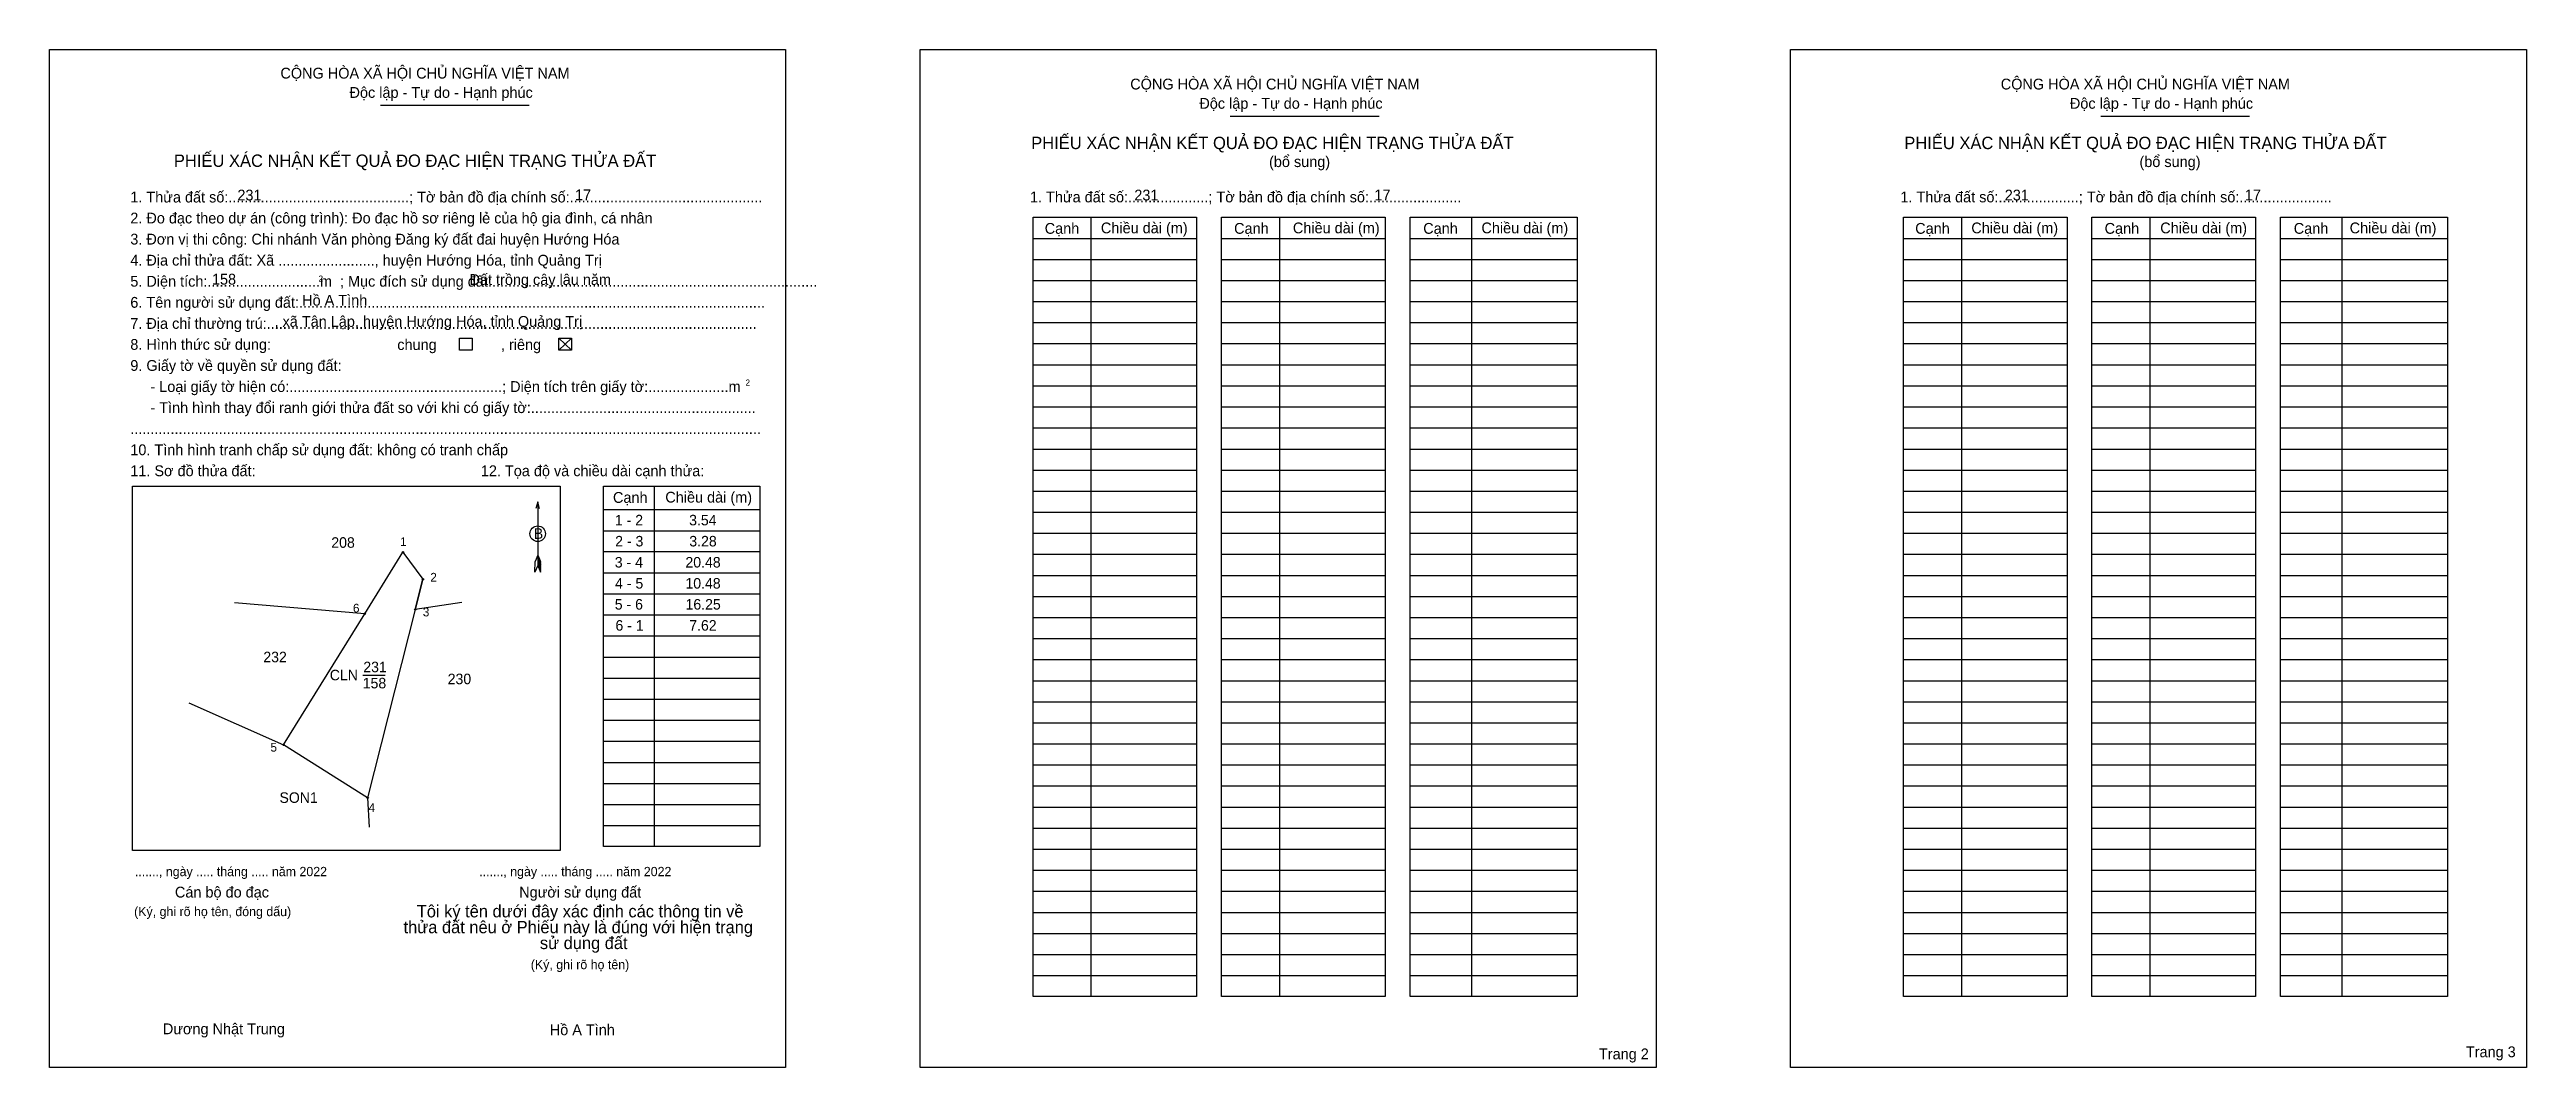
# Model space of a CAD drawing. Extents: x 545285 to 545546, y 1836724 to 1836832.
import ezdxf

# ---------------------------------------------------------------- set-up
doc = ezdxf.new("R2010")
doc.units = 0
for name, color, linetype in [('Level 1', 7, 'Continuous'), ('Level 10', 7, 'Continuous'), ('Level 11', 7, 'Continuous'), ('Level 13', 7, 'Continuous'), ('Level 2', 7, 'Continuous'), ('Level 25', 7, 'Continuous'), ('Level 48', 7, 'Continuous'), ('Level 50', 7, 'Continuous'), ('Level 52', 7, 'Continuous'), ('Level 55', 7, 'Continuous'), ('Level 6', 7, 'Continuous'), ('Level 9', 7, 'Continuous')]:
    doc.layers.add(name, color=color, linetype=linetype)

msp = doc.modelspace()

# ---------------------------------------------------------------- linework, layer by layer
at = {"layer": 'Level 1'}
for p, q in [((545284.95, 1836831.62), (545284.95, 1836831.62)), ((545376.64, 1836831.62), (545376.64, 1836831.62)), ((545319.81, 1836825.75), (545335.48, 1836825.75)), ((545409.32, 1836824.6), (545424.99, 1836824.6)), ((545501, 1836824.6), (545516.68, 1836824.6)), ((545394.64, 1836813.95), (545394.64, 1836731.87)), ((545414.5, 1836813.95), (545414.5, 1836731.87)), ((545434.73, 1836813.95), (545434.73, 1836731.87)), ((545486.32, 1836813.95), (545486.32, 1836731.87)), ((545506.18, 1836813.95), (545506.18, 1836731.87)), ((545526.41, 1836813.95), (545526.41, 1836731.87)), ((545388.54, 1836811.73), (545405.77, 1836811.73)), ((545408.4, 1836811.73), (545425.63, 1836811.73)), ((545428.26, 1836811.73), (545445.86, 1836811.73)), ((545480.22, 1836811.73), (545497.45, 1836811.73)), ((545500.08, 1836811.73), (545517.31, 1836811.73)), ((545519.94, 1836811.73), (545537.54, 1836811.73)), ((545388.54, 1836809.51), (545405.77, 1836809.51)), ((545408.4, 1836809.51), (545425.63, 1836809.51)), ((545428.26, 1836809.51), (545445.86, 1836809.51)), ((545480.22, 1836809.51), (545497.45, 1836809.51)), ((545500.08, 1836809.51), (545517.31, 1836809.51)), ((545519.94, 1836809.51), (545537.54, 1836809.51)), ((545388.54, 1836807.29), (545405.77, 1836807.29)), ((545408.4, 1836807.29), (545425.63, 1836807.29)), ((545428.26, 1836807.29), (545445.86, 1836807.29)), ((545480.22, 1836807.29), (545497.45, 1836807.29)), ((545500.08, 1836807.29), (545517.31, 1836807.29)), ((545519.94, 1836807.29), (545537.54, 1836807.29)), ((545388.54, 1836805.07), (545405.77, 1836805.07)), ((545388.54, 1836802.85), (545405.77, 1836802.85)), ((545408.4, 1836805.07), (545425.63, 1836805.07)), ((545408.4, 1836802.85), (545425.63, 1836802.85)), ((545428.26, 1836805.07), (545445.86, 1836805.07)), ((545428.26, 1836802.85), (545445.86, 1836802.85)), ((545480.22, 1836805.07), (545497.45, 1836805.07)), ((545480.22, 1836802.85), (545497.45, 1836802.85)), ((545500.08, 1836805.07), (545517.31, 1836805.07)), ((545500.08, 1836802.85), (545517.31, 1836802.85)), ((545519.94, 1836805.07), (545537.54, 1836805.07)), ((545519.94, 1836802.85), (545537.54, 1836802.85)), ((545338.59, 1836801.21), (545339.93, 1836799.97)), ((545338.59, 1836799.97), (545339.93, 1836801.21)), ((545388.54, 1836800.64), (545405.77, 1836800.64)), ((545408.4, 1836800.64), (545425.63, 1836800.64)), ((545428.26, 1836800.64), (545445.86, 1836800.64)), ((545480.22, 1836800.64), (545497.45, 1836800.64)), ((545500.08, 1836800.64), (545517.31, 1836800.64)), ((545519.94, 1836800.64), (545537.54, 1836800.64)), ((545388.54, 1836798.42), (545405.77, 1836798.42)), ((545408.4, 1836798.42), (545425.63, 1836798.42)), ((545428.26, 1836798.42), (545445.86, 1836798.42)), ((545480.22, 1836798.42), (545497.45, 1836798.42)), ((545500.08, 1836798.42), (545517.31, 1836798.42)), ((545519.94, 1836798.42), (545537.54, 1836798.42)), ((545388.54, 1836796.2), (545405.77, 1836796.2)), ((545408.4, 1836796.2), (545425.63, 1836796.2)), ((545428.26, 1836796.2), (545445.86, 1836796.2)), ((545480.22, 1836796.2), (545497.45, 1836796.2)), ((545500.08, 1836796.2), (545517.31, 1836796.2)), ((545519.94, 1836796.2), (545537.54, 1836796.2)), ((545388.54, 1836793.98), (545405.77, 1836793.98)), ((545408.4, 1836793.98), (545425.63, 1836793.98)), ((545428.26, 1836793.98), (545445.86, 1836793.98)), ((545480.22, 1836793.98), (545497.45, 1836793.98)), ((545500.08, 1836793.98), (545517.31, 1836793.98)), ((545519.94, 1836793.98), (545537.54, 1836793.98)), ((545388.54, 1836791.76), (545405.77, 1836791.76)), ((545408.4, 1836791.76), (545425.63, 1836791.76)), ((545428.26, 1836791.76), (545445.86, 1836791.76)), ((545480.22, 1836791.76), (545497.45, 1836791.76)), ((545500.08, 1836791.76), (545517.31, 1836791.76)), ((545519.94, 1836791.76), (545537.54, 1836791.76)), ((545388.54, 1836789.54), (545405.77, 1836789.54)), ((545388.54, 1836787.33), (545405.77, 1836787.33)), ((545408.4, 1836789.54), (545425.63, 1836789.54)), ((545408.4, 1836787.33), (545425.63, 1836787.33)), ((545428.26, 1836789.54), (545445.86, 1836789.54)), ((545428.26, 1836787.33), (545445.86, 1836787.33)), ((545480.22, 1836789.54), (545497.45, 1836789.54)), ((545480.22, 1836787.33), (545497.45, 1836787.33)), ((545500.08, 1836789.54), (545517.31, 1836789.54)), ((545500.08, 1836787.33), (545517.31, 1836787.33)), ((545519.94, 1836789.54), (545537.54, 1836789.54)), ((545519.94, 1836787.33), (545537.54, 1836787.33)), ((545293.68, 1836785.63), (545293.68, 1836785.63)), ((545348.62, 1836785.64), (545348.62, 1836747.67)), ((545388.54, 1836785.11), (545405.77, 1836785.11)), ((545408.4, 1836785.11), (545425.63, 1836785.11)), ((545428.26, 1836785.11), (545445.86, 1836785.11)), ((545480.22, 1836785.11), (545497.45, 1836785.11)), ((545500.08, 1836785.11), (545517.31, 1836785.11)), ((545519.94, 1836785.11), (545537.54, 1836785.11)), ((545336.37, 1836783.97), (545336.37, 1836777.26)), ((545343.3, 1836783.16), (545359.75, 1836783.16)), ((545388.54, 1836782.89), (545405.77, 1836782.89)), ((545408.4, 1836782.89), (545425.63, 1836782.89)), ((545428.26, 1836782.89), (545445.86, 1836782.89)), ((545480.22, 1836782.89), (545497.45, 1836782.89)), ((545500.08, 1836782.89), (545517.31, 1836782.89)), ((545519.94, 1836782.89), (545537.54, 1836782.89)), ((545343.3, 1836780.94), (545359.75, 1836780.94)), ((545388.54, 1836780.67), (545405.77, 1836780.67)), ((545408.4, 1836780.67), (545425.63, 1836780.67)), ((545428.26, 1836780.67), (545445.86, 1836780.67)), ((545480.22, 1836780.67), (545497.45, 1836780.67)), ((545500.08, 1836780.67), (545517.31, 1836780.67)), ((545519.94, 1836780.67), (545537.54, 1836780.67)), ((545336.07, 1836776.58), (545336.09, 1836777.68)), ((545336.37, 1836777.26), (545336.07, 1836776.58)), ((545336.37, 1836778.37), (545336.09, 1836777.68)), ((545336.37, 1836778.37), (545336.65, 1836777.68)), ((545336.37, 1836778.27), (545336.65, 1836777.59)), ((545336.37, 1836778.18), (545336.65, 1836777.49)), ((545336.37, 1836778.08), (545336.66, 1836777.39)), ((545336.37, 1836777.98), (545336.66, 1836777.29)), ((545336.37, 1836777.88), (545336.66, 1836777.19)), ((545336.37, 1836777.79), (545336.66, 1836777.09)), ((545336.37, 1836777.69), (545336.66, 1836776.99)), ((545336.37, 1836777.6), (545336.66, 1836776.89)), ((545336.37, 1836777.5), (545336.66, 1836776.79)), ((545336.37, 1836777.4), (545336.66, 1836776.69)), ((545336.37, 1836777.26), (545336.66, 1836776.58)), ((545336.66, 1836776.58), (545336.65, 1836777.68)), ((545343.3, 1836778.73), (545359.75, 1836778.73)), ((545343.3, 1836776.51), (545359.75, 1836776.51)), ((545388.54, 1836778.45), (545405.77, 1836778.45)), ((545408.4, 1836778.45), (545425.63, 1836778.45)), ((545428.26, 1836778.45), (545445.86, 1836778.45)), ((545480.22, 1836778.45), (545497.45, 1836778.45)), ((545500.08, 1836778.45), (545517.31, 1836778.45)), ((545519.94, 1836778.45), (545537.54, 1836778.45)), ((545343.3, 1836774.29), (545359.75, 1836774.29)), ((545388.54, 1836776.23), (545405.77, 1836776.23)), ((545388.54, 1836774.02), (545405.77, 1836774.02)), ((545408.4, 1836776.23), (545425.63, 1836776.23)), ((545408.4, 1836774.02), (545425.63, 1836774.02)), ((545428.26, 1836776.23), (545445.86, 1836776.23)), ((545428.26, 1836774.02), (545445.86, 1836774.02)), ((545480.22, 1836776.23), (545497.45, 1836776.23)), ((545480.22, 1836774.02), (545497.45, 1836774.02)), ((545500.08, 1836776.23), (545517.31, 1836776.23)), ((545500.08, 1836774.02), (545517.31, 1836774.02)), ((545519.94, 1836776.23), (545537.54, 1836776.23)), ((545519.94, 1836774.02), (545537.54, 1836774.02)), ((545343.3, 1836772.07), (545359.75, 1836772.07)), ((545388.54, 1836771.8), (545405.77, 1836771.8)), ((545408.4, 1836771.8), (545425.63, 1836771.8)), ((545428.26, 1836771.8), (545445.86, 1836771.8)), ((545480.22, 1836771.8), (545497.45, 1836771.8)), ((545500.08, 1836771.8), (545517.31, 1836771.8)), ((545519.94, 1836771.8), (545537.54, 1836771.8)), ((545343.3, 1836769.85), (545359.75, 1836769.85)), ((545388.54, 1836769.58), (545405.77, 1836769.58)), ((545408.4, 1836769.58), (545425.63, 1836769.58)), ((545428.26, 1836769.58), (545445.86, 1836769.58)), ((545480.22, 1836769.58), (545497.45, 1836769.58)), ((545500.08, 1836769.58), (545517.31, 1836769.58)), ((545519.94, 1836769.58), (545537.54, 1836769.58)), ((545343.3, 1836767.63), (545359.75, 1836767.63)), ((545388.54, 1836767.36), (545405.77, 1836767.36)), ((545408.4, 1836767.36), (545425.63, 1836767.36)), ((545428.26, 1836767.36), (545445.86, 1836767.36)), ((545480.22, 1836767.36), (545497.45, 1836767.36)), ((545500.08, 1836767.36), (545517.31, 1836767.36)), ((545519.94, 1836767.36), (545537.54, 1836767.36)), ((545343.3, 1836765.42), (545359.75, 1836765.42)), ((545388.54, 1836765.14), (545405.77, 1836765.14)), ((545408.4, 1836765.14), (545425.63, 1836765.14)), ((545428.26, 1836765.14), (545445.86, 1836765.14)), ((545480.22, 1836765.14), (545497.45, 1836765.14)), ((545500.08, 1836765.14), (545517.31, 1836765.14)), ((545519.94, 1836765.14), (545537.54, 1836765.14)), ((545343.3, 1836763.2), (545359.75, 1836763.2)), ((545343.3, 1836760.98), (545359.75, 1836760.98)), ((545388.54, 1836762.93), (545405.77, 1836762.93)), ((545408.4, 1836762.93), (545425.63, 1836762.93)), ((545428.26, 1836762.93), (545445.86, 1836762.93)), ((545480.22, 1836762.93), (545497.45, 1836762.93)), ((545500.08, 1836762.93), (545517.31, 1836762.93)), ((545519.94, 1836762.93), (545537.54, 1836762.93)), ((545343.3, 1836758.76), (545359.75, 1836758.76)), ((545388.54, 1836760.71), (545405.77, 1836760.71)), ((545388.54, 1836758.49), (545405.77, 1836758.49)), ((545408.4, 1836760.71), (545425.63, 1836760.71)), ((545408.4, 1836758.49), (545425.63, 1836758.49)), ((545428.26, 1836760.71), (545445.86, 1836760.71)), ((545428.26, 1836758.49), (545445.86, 1836758.49)), ((545480.22, 1836760.71), (545497.45, 1836760.71)), ((545480.22, 1836758.49), (545497.45, 1836758.49)), ((545500.08, 1836760.71), (545517.31, 1836760.71)), ((545500.08, 1836758.49), (545517.31, 1836758.49)), ((545519.94, 1836760.71), (545537.54, 1836760.71)), ((545519.94, 1836758.49), (545537.54, 1836758.49)), ((545343.3, 1836756.54), (545359.75, 1836756.54)), ((545388.54, 1836756.27), (545405.77, 1836756.27)), ((545408.4, 1836756.27), (545425.63, 1836756.27)), ((545428.26, 1836756.27), (545445.86, 1836756.27)), ((545480.22, 1836756.27), (545497.45, 1836756.27)), ((545500.08, 1836756.27), (545517.31, 1836756.27)), ((545519.94, 1836756.27), (545537.54, 1836756.27)), ((545343.3, 1836754.32), (545359.75, 1836754.32)), ((545388.54, 1836754.05), (545405.77, 1836754.05)), ((545408.4, 1836754.05), (545425.63, 1836754.05)), ((545428.26, 1836754.05), (545445.86, 1836754.05)), ((545480.22, 1836754.05), (545497.45, 1836754.05)), ((545500.08, 1836754.05), (545517.31, 1836754.05)), ((545519.94, 1836754.05), (545537.54, 1836754.05)), ((545343.3, 1836752.11), (545359.75, 1836752.11)), ((545388.54, 1836751.83), (545405.77, 1836751.83)), ((545408.4, 1836751.83), (545425.63, 1836751.83)), ((545428.26, 1836751.83), (545445.86, 1836751.83)), ((545480.22, 1836751.83), (545497.45, 1836751.83)), ((545500.08, 1836751.83), (545517.31, 1836751.83)), ((545519.94, 1836751.83), (545537.54, 1836751.83)), ((545343.3, 1836749.89), (545359.75, 1836749.89)), ((545388.54, 1836749.62), (545405.77, 1836749.62)), ((545408.4, 1836749.62), (545425.63, 1836749.62)), ((545428.26, 1836749.62), (545445.86, 1836749.62)), ((545480.22, 1836749.62), (545497.45, 1836749.62)), ((545500.08, 1836749.62), (545517.31, 1836749.62)), ((545519.94, 1836749.62), (545537.54, 1836749.62)), ((545338.74, 1836747.24), (545338.74, 1836747.24)), ((545388.54, 1836747.4), (545405.77, 1836747.4)), ((545408.4, 1836747.4), (545425.63, 1836747.4)), ((545428.26, 1836747.4), (545445.86, 1836747.4)), ((545480.22, 1836747.4), (545497.45, 1836747.4)), ((545500.08, 1836747.4), (545517.31, 1836747.4)), ((545519.94, 1836747.4), (545537.54, 1836747.4)), ((545388.54, 1836745.18), (545405.77, 1836745.18)), ((545388.54, 1836742.96), (545405.77, 1836742.96)), ((545408.4, 1836745.18), (545425.63, 1836745.18)), ((545408.4, 1836742.96), (545425.63, 1836742.96)), ((545428.26, 1836745.18), (545445.86, 1836745.18)), ((545428.26, 1836742.96), (545445.86, 1836742.96)), ((545480.22, 1836745.18), (545497.45, 1836745.18)), ((545480.22, 1836742.96), (545497.45, 1836742.96)), ((545500.08, 1836745.18), (545517.31, 1836745.18)), ((545500.08, 1836742.96), (545517.31, 1836742.96)), ((545519.94, 1836745.18), (545537.54, 1836745.18)), ((545519.94, 1836742.96), (545537.54, 1836742.96)), ((545388.54, 1836740.74), (545405.77, 1836740.74)), ((545408.4, 1836740.74), (545425.63, 1836740.74)), ((545428.26, 1836740.74), (545445.86, 1836740.74)), ((545480.22, 1836740.74), (545497.45, 1836740.74)), ((545500.08, 1836740.74), (545517.31, 1836740.74)), ((545519.94, 1836740.74), (545537.54, 1836740.74)), ((545388.54, 1836738.52), (545405.77, 1836738.52)), ((545408.4, 1836738.52), (545425.63, 1836738.52)), ((545428.26, 1836738.52), (545445.86, 1836738.52)), ((545480.22, 1836738.52), (545497.45, 1836738.52)), ((545500.08, 1836738.52), (545517.31, 1836738.52)), ((545519.94, 1836738.52), (545537.54, 1836738.52)), ((545388.54, 1836736.31), (545405.77, 1836736.31)), ((545408.4, 1836736.31), (545425.63, 1836736.31)), ((545428.26, 1836736.31), (545445.86, 1836736.31)), ((545480.22, 1836736.31), (545497.45, 1836736.31)), ((545500.08, 1836736.31), (545517.31, 1836736.31)), ((545519.94, 1836736.31), (545537.54, 1836736.31)), ((545388.54, 1836734.09), (545405.77, 1836734.09)), ((545408.4, 1836734.09), (545425.63, 1836734.09)), ((545428.26, 1836734.09), (545445.86, 1836734.09)), ((545480.22, 1836734.09), (545497.45, 1836734.09)), ((545500.08, 1836734.09), (545517.31, 1836734.09)), ((545519.94, 1836734.09), (545537.54, 1836734.09)), ((545362.47, 1836724.4), (545362.47, 1836724.4)), ((545454.16, 1836724.4), (545454.16, 1836724.4))]:
    msp.add_line(p, q, dxfattribs=at)
for points in [[(545388.54, 1836813.95), (545405.77, 1836813.95), (545405.77, 1836731.87), (545388.54, 1836731.87)], [(545408.4, 1836813.95), (545425.63, 1836813.95), (545425.63, 1836731.87), (545408.4, 1836731.87)], [(545428.26, 1836813.95), (545445.86, 1836813.95), (545445.86, 1836731.87), (545428.26, 1836731.87)], [(545480.22, 1836813.95), (545497.45, 1836813.95), (545497.45, 1836731.87), (545480.22, 1836731.87)], [(545500.08, 1836813.95), (545517.31, 1836813.95), (545517.31, 1836731.87), (545500.08, 1836731.87)], [(545519.94, 1836813.95), (545537.54, 1836813.95), (545537.54, 1836731.87), (545519.94, 1836731.87)], [(545293.68, 1836785.63), (545338.74, 1836785.63), (545338.74, 1836747.24), (545293.68, 1836747.24)], [(545343.3, 1836785.64), (545359.75, 1836785.64), (545359.75, 1836747.67), (545343.3, 1836747.67)]]:
    msp.add_lwpolyline(points, close=True, dxfattribs=at)
msp.add_lwpolyline([(545336.56, 1836783.26), (545336.37, 1836783.97), (545336.18, 1836783.26)], dxfattribs=at)
msp.add_circle((545336.37, 1836780.62), 0.819, dxfattribs=at)
at = {"layer": 'Level 10'}
msp.add_lwpolyline([(545318.46, 1836752.79), (545309.6, 1836758.38), (545318.16, 1836772.19), (545322.18, 1836778.67), (545324.28, 1836775.82), (545323.48, 1836772.64)], close=True, dxfattribs=at)
at = {"layer": 'Level 11'}
for centre in [(545322.18, 1836778.67), (545324.28, 1836775.82), (545318.16, 1836772.19), (545323.48, 1836772.64), (545309.6, 1836758.38), (545318.46, 1836752.79), (545318.46, 1836752.79)]:
    msp.add_circle(centre, 0.0739, dxfattribs=at)
at = {"layer": 'Level 2'}
for points in [[(545284.95, 1836831.62), (545362.47, 1836831.62), (545362.47, 1836724.4), (545284.95, 1836724.4)], [(545376.64, 1836831.62), (545454.16, 1836831.62), (545454.16, 1836724.4), (545376.64, 1836724.4)], [(545468.32, 1836831.62), (545545.84, 1836831.62), (545545.84, 1836724.4), (545468.32, 1836724.4)]]:
    msp.add_lwpolyline(points, close=True, dxfattribs=at)
at = {"layer": 'Level 25'}
msp.add_line((545323.48, 1836772.64), (545324.28, 1836775.82), dxfattribs=at)
at = {"layer": 'Level 50'}
for points in [[(545328.12, 1836801.21), (545329.45, 1836801.21), (545329.45, 1836799.97), (545328.12, 1836799.97)], [(545338.59, 1836801.21), (545339.93, 1836801.21), (545339.93, 1836799.97), (545338.59, 1836799.97)]]:
    msp.add_lwpolyline(points, close=True, dxfattribs=at)
at = {"layer": 'Level 9'}
for p, q in [((545318.16, 1836772.19), (545304.45, 1836773.35)), ((545328.37, 1836773.37), (545323.48, 1836772.64)), ((545317.94, 1836765.73), (545320.31, 1836765.73)), ((545299.64, 1836762.79), (545309.6, 1836758.38)), ((545318.46, 1836752.79), (545318.62, 1836749.72))]:
    msp.add_line(p, q, dxfattribs=at)

# ---------------------------------------------------------------- texts
at = {"layer": 'Level 1'}
for s, height, p in [('CỘNG HÒA XÃ HỘI CHỦ NGHĨA VIỆT NAM', 1.1387, (545309.27, 1836828.56)), ('CỘNG HÒA XÃ HỘI CHỦ NGHĨA VIỆT NAM', 1.1387, (545398.78, 1836827.41)), ('CỘNG HÒA XÃ HỘI CHỦ NGHĨA VIỆT NAM', 1.1387, (545490.47, 1836827.41)), ('Độc lập - Tự do - Hạnh phúc', 1.1387, (545316.55, 1836826.53)), ('Độc lập - Tự do - Hạnh phúc', 1.1387, (545406.06, 1836825.38)), ('Độc lập - Tự do - Hạnh phúc', 1.1387, (545497.75, 1836825.38)), ('PHIẾU XÁC NHẬN KẾT QUẢ ĐO ĐẠC HIỆN TRẠNG THỬA ĐẤT', 1.3015, (545298.05, 1836819.26)), ('PHIẾU XÁC NHẬN KẾT QUẢ ĐO ĐẠC HIỆN TRẠNG THỬA ĐẤT', 1.3015, (545388.35, 1836821.13)), ('PHIẾU XÁC NHẬN KẾT QUẢ ĐO ĐẠC HIỆN TRẠNG THỬA ĐẤT', 1.3015, (545480.31, 1836821.13)), ('(bổ sung)', 1.139, (545413.4, 1836819.24)), ('(bổ sung)', 1.139, (545505.08, 1836819.24)), ('1. Thửa đất số:.............................................; Tờ bản đồ địa chính số:................................................', 1.13865, (545293.46, 1836815.51)), ('1. Thửa đất số:....................; Tờ bản đồ địa chính số:.......................', 1.1387, (545388.22, 1836815.52)), ('1. Thửa đất số:....................; Tờ bản đồ địa chính số:.......................', 1.1387, (545479.9, 1836815.52)), ('2. Đo đạc theo dự án (công trình): Đo đạc hồ sơ riêng lẻ của hộ gia đình, cá nhân', 1.1387, (545293.46, 1836813.3)), ('Cạnh', 1.139, (545389.77, 1836812.21)), ('Chiều dài (m)', 1.1387, (545395.69, 1836812.26)), ('Cạnh', 1.139, (545409.72, 1836812.21)), ('Chiều dài (m)', 1.1387, (545415.91, 1836812.26)), ('Cạnh', 1.139, (545429.64, 1836812.21)), ('Chiều dài (m)', 1.1387, (545435.77, 1836812.26)), ('Cạnh', 1.139, (545481.46, 1836812.21)), ('Chiều dài (m)', 1.1387, (545487.37, 1836812.26)), ('Cạnh', 1.139, (545501.41, 1836812.21)), ('Chiều dài (m)', 1.1387, (545507.27, 1836812.26)), ('Cạnh', 1.139, (545521.33, 1836812.21)), ('Chiều dài (m)', 1.1387, (545527.22, 1836812.26)), ('3. Đơn vị thi công: Chi nhánh Văn phòng Đăng ký đất đai huyện Hướng Hóa', 1.1387, (545293.46, 1836811.08)), ('4. Địa chỉ thửa đất: Xã ........................, huyện Hướng Hóa, tỉnh Quảng Trị', 1.1387, (545293.46, 1836808.86)), ('5. Diện tích:............................m  ; Mục đích sử dụng đất:.................................................................................', 1.13865, (545293.46, 1836806.64)), ('2', 0.651, (545313.28, 1836807.16)), ('6. Tên người sử dụng đất:....................................................................................................................', 1.13865, (545293.46, 1836804.42)), ('7. Địa chỉ thường trú:..........................................................................................................................', 1.13865, (545293.46, 1836802.2)), ('chung                , riêng', 1.1387, (545321.58, 1836799.97)), ('9. Giấy tờ về quyền sử dụng đất:', 1.1387, (545293.46, 1836797.77)), ('     - Loại giấy tờ hiện có:.....................................................; Diện tích trên giấy tờ:....................m', 1.13865, (545293.46, 1836795.55)), ('2', 0.651, (545358.25, 1836796.21)), ('     - Tình hình thay đổi ranh giới thửa đất so với khi có giấy tờ:........................................................', 1.13865, (545293.46, 1836793.33)), ('10. Tình hình tranh chấp sử dụng đất: không có tranh chấp', 1.1387, (545293.46, 1836788.89)), ('.............................................................................................................................................................', 1.13865, (545293.46, 1836791.11)), ('11. Sơ đồ thửa đất:', 1.1387, (545293.46, 1836786.68)), ('12. Tọa độ và chiều dài cạnh thửa:', 1.1387, (545330.38, 1836786.68)), ('Cạnh', 1.139, (545344.3, 1836783.87)), ('Chiều dài (m)', 1.1387, (545349.81, 1836783.9)), ('B', 1.11, (545335.96, 1836780.08)), ('......., ngày ..... tháng ..... năm 2022', 0.976, (545293.94, 1836744.55)), ('......., ngày ..... tháng ..... năm 2022', 0.976, (545330.21, 1836744.55)), ('Cán bộ đo đạc', 1.1387, (545298.16, 1836742.3)), ('Người sử dụng đất', 1.1387, (545334.42, 1836742.3)), ('(Ký, ghi rõ họ tên, đóng dấu)', 0.976, (545293.86, 1836740.34)), ('thửa đất nêu ở Phiếu này là đúng với hiện trạng', 1.2939, (545322.24, 1836738.54)), ('Tôi ký tên dưới đây xác định các thông tin về', 1.2939, (545323.63, 1836740.21)), ('sử dụng đất', 1.2939, (545336.6, 1836736.87)), ('(Ký, ghi rõ họ tên)', 0.976, (545335.64, 1836734.75)), ('Dương Nhật Trung', 1.1387, (545296.89, 1836727.9)), ('Trang 2', 1.139, (545448.15, 1836725.26)), ('Trang 3', 1.139, (545539.46, 1836725.48))]:
    msp.add_text(s, height=height, dxfattribs=at).set_placement(p)
at = {"layer": 'Level 13'}
for s, p in [('CLN', (545314.47, 1836765.18)), ('231', (545318, 1836766.03)), ('158', (545317.94, 1836764.33))]:
    msp.add_text(s, height=1.109, dxfattribs=at).set_placement(p)
at = {"layer": 'Level 48'}
msp.add_text('8. Hình thức sử dụng:', height=1.1387, dxfattribs=at).set_placement((545293.46, 1836799.99))
at = {"layer": 'Level 52'}
for s, p in [('1 - 2', (545344.5, 1836781.5)), ('3.54', (545352.32, 1836781.5)), ('208', (545314.63, 1836779.14)), ('2 - 3', (545344.53, 1836779.28)), ('3.28', (545352.34, 1836779.28)), ('3 - 4', (545344.49, 1836777.06)), ('20.48', (545351.93, 1836777.06)), ('4 - 5', (545344.52, 1836774.84)), ('10.48', (545351.93, 1836774.84)), ('5 - 6', (545344.49, 1836772.63)), ('6 - 1', (545344.56, 1836770.41)), ('16.25', (545351.94, 1836772.63)), ('7.62', (545352.33, 1836770.41)), ('232', (545307.47, 1836767.08)), ('230', (545326.89, 1836764.77)), ('SON1', (545309.17, 1836752.27))]:
    msp.add_text(s, height=1.109, dxfattribs=at).set_placement(p)
at = {"layer": 'Level 55'}
for s, p in [('1', (545322.17, 1836778.67)), ('2', (545324.27, 1836775.82)), ('6', (545318.15, 1836772.19)), ('3', (545323.47, 1836772.64)), ('5', (545309.59, 1836758.38)), ('4', (545318.45, 1836752.79))]:
    msp.add_text(s, height=0.037, dxfattribs=at).set_placement(p)
at = {"layer": 'Level 6'}
for s, height, p in [('231', 1.139, (545304.74, 1836815.72)), ('17', 1.139, (545340.3, 1836815.74)), ('231', 1.139, (545399.21, 1836815.72)), ('17', 1.139, (545424.5, 1836815.73)), ('231', 1.139, (545490.89, 1836815.72)), ('17', 1.139, (545516.18, 1836815.73)), ('158', 1.139, (545302.06, 1836806.86)), ('Đất trồng cây lâu năm', 1.1387, (545329.19, 1836806.82)), ('Hồ A Tình', 1.139, (545311.56, 1836804.64)), (', xã Tân Lập, huyện Hướng Hóa, tỉnh Quảng Trị', 1.1387, (545308.65, 1836802.41)), ('Hồ A Tình', 1.139, (545337.64, 1836727.8))]:
    msp.add_text(s, height=height, dxfattribs=at).set_placement(p)
at = {"layer": 'Level 9'}
for s, p in [('1', (545321.88, 1836779.32)), ('2', (545325.06, 1836775.57)), ('6', (545316.91, 1836772.32)), ('3', (545324.27, 1836771.91)), ('5', (545308.22, 1836757.67)), ('4', (545318.55, 1836751.3))]:
    msp.add_text(s, height=0.924, dxfattribs=at).set_placement(p)

doc.saveas('drawing.dxf')
